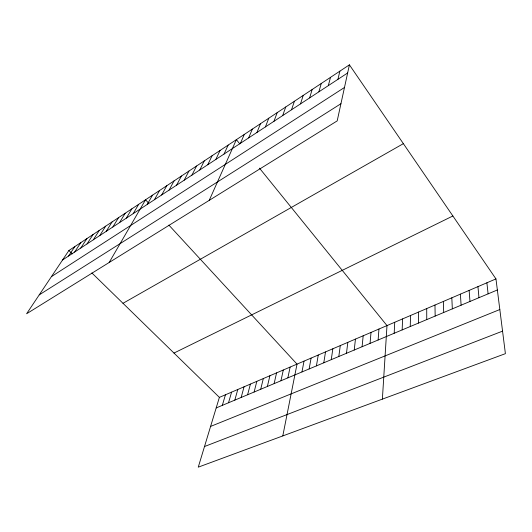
<?xml version="1.0" encoding="UTF-8"?>
<svg xmlns="http://www.w3.org/2000/svg" width="532" height="532" viewBox="0 0 532 532"><rect width="100%" height="100%" fill="white"/><g stroke="black" fill="none" stroke-linecap="round" stroke-linejoin="round"><path stroke-width="0.8" d="M418.445 323.084L418.571 312.065M410.252 326.522L410.518 315.509M402.165 329.92L402.578 318.914M394.179 333.265L394.731 322.272M382.382 399.12L386.99 325.591L259.463 168.145M378.119 340.008L378.95 329.029M370.053 343.393L371.01 332.427M362.086 346.731L363.183 335.785M354.226 350.029L355.449 339.097M346.472 353.281L347.822 342.362M338.811 356.5L340.287 345.587M331.256 359.665L332.846 348.779M323.795 362.797L325.504 351.925M316.427 365.89L318.249 355.03M309.152 368.942L311.087 358.096M301.97 371.954L304.011 361.128M282.798 435.921L297.022 364.121L168.89 225.109M287.872 377.866L290.12 367.08M349.418 64.838L337.195 120.89L26.6 313.767L68.894 250.512L349.418 64.838L495.957 278.914L505.4 353.66L198.263 467.163L219.383 397.371L495.957 278.914M280.956 380.772L283.297 369.999M274.12 383.639L276.56 372.885M267.37 386.471L269.904 375.732M337.906 79.354L339.882 71.148M260.7 389.264L263.327 378.551M254.116 392.031L256.823 381.338M247.606 394.764L250.406 384.084M328.324 85.639L330.498 77.359M241.169 397.464L244.055 386.804M234.812 400.131L237.777 389.491M318.894 91.823L321.268 83.471M228.534 402.764L231.58 392.151M222.323 405.371L225.448 394.777M309.617 97.908L312.178 89.482M300.494 103.893L303.233 95.408M291.509 109.785L294.422 101.24M282.665 115.59L285.75 106.979M273.96 121.296L277.205 112.631M265.395 126.922L268.793 118.197M256.956 132.455L260.507 123.683M248.643 137.908L252.348 129.083M240.457 143.281L244.308 134.41M209.229 200.358L236.381 139.65L239.826 143.906M224.045 154.047L228.175 145.083M215.826 159.434L220.095 150.436M207.733 164.747L212.128 155.703M199.766 169.974L204.288 160.897M191.919 175.121L196.567 166.011M184.192 180.188L188.953 171.045M176.577 185.183L181.452 176.012M169.076 190.104L174.064 180.9M161.681 194.958L166.775 185.721M154.4 199.733L159.6 190.476M147.224 204.441L152.518 195.158M109.173 262.495L145.542 199.779L148.721 203.231M133.173 213.658L138.666 204.328M126.297 218.167L131.876 208.823M119.52 222.615L125.186 213.252M112.837 226.998L118.589 217.615M106.247 231.32L112.079 221.924M99.75 235.583L105.662 226.173M93.339 239.786L99.324 230.369M87.015 243.935L93.08 234.506M80.778 248.025L86.909 238.582M74.626 252.062L80.824 242.612M68.555 256.045L74.819 246.589M62.563 259.975L347.649 72.964M51.438 276.62L344.483 87.467M39.235 294.874L340.946 103.707M122.998 303.307L403.369 143.653M173.977 353.055L452.878 215.985M216.185 407.944L497.353 289.98M210.592 426.425L499.827 309.538M204.507 446.528L502.554 331.137M68.894 250.512L72.305 253.837M91.89 272.949L219.383 397.371M486.893 282.798L488.103 293.863M477.949 286.628L478.973 297.694M469.124 290.412L469.975 301.471M460.413 294.136L461.091 305.195M451.821 297.82L452.333 308.873M443.349 301.451L443.695 312.497M434.977 305.036L435.163 316.075M426.717 308.573L426.75 319.606"/></g></svg>
